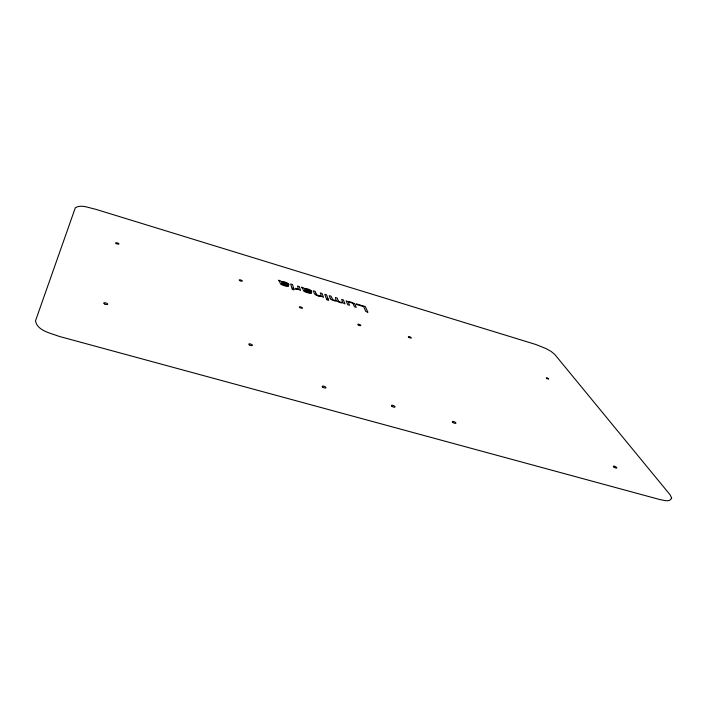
<?xml version="1.0" encoding="UTF-8"?>
<svg xmlns="http://www.w3.org/2000/svg" width="707" height="707" viewBox="0 0 707 707"><rect width="100%" height="100%" fill="white"/><g stroke="black" fill="none" stroke-linecap="round" stroke-linejoin="round"><path stroke-width="1.06" d="M286.839 283.852L286.848 283.816A2.483 0.716 20.2 0 0 286.821 283.693A1.67 0.486 20.2 0 0 286.149 283.109A2.342 0.672 20.2 0 0 284.727 282.535A4.516 1.308 20.2 0 0 282.738 282.102L282.155 282.075A2.483 0.716 20.2 0 0 281.669 282.226L281.748 283.047A5.7 1.661 20.2 0 1 283.604 283.445L284.691 283.71A4.596 1.326 20.2 0 0 286.362 284.055A1.679 0.486 20.2 0 0 286.839 283.887L286.83 283.887M348.701 302.508L349.09 302.34A2.43 0.698 21.4 0 1 349.762 302.357L350.504 302.516A3.977 1.14 21.4 0 1 351.096 302.693L351.936 303.003A1.706 0.486 21.4 0 1 352.678 303.409A3.155 0.901 21.3 0 1 353.27 304.098L354.437 306.776L356.248 307.324L355.073 304.584A5.09 1.449 21.3 0 0 354.331 303.639M305.017 290.612L308.632 291.417A4.878 1.405 20.6 0 0 310.992 291.805M281.96 283.64L285.646 284.453A4.922 1.414 20.2 0 0 288.058 284.859M301.739 287.705L301.429 287.166A3.765 1.087 20.5 0 1 302.11 287.334L302.702 287.528A1.547 0.442 20.5 0 1 303.807 288.067A2.819 0.813 20.5 0 1 304.196 288.518A5.046 1.449 20.6 0 1 305.671 288.553A5.32 1.538 20.6 0 1 308.049 289.101A3.544 1.016 20.6 0 1 311.76 291.257M278.788 280.75L278.487 280.211A3.791 1.096 20.1 0 1 279.177 280.387L279.778 280.573A1.555 0.451 20.1 0 1 280.882 281.121A2.837 0.822 20.1 0 1 281.253 281.563A5.082 1.467 20.2 0 1 282.773 281.616A5.364 1.547 20.2 0 1 285.195 282.173A3.57 1.034 20.2 0 1 288.88 284.329M309.94 292.238L311.619 292.751L311.336 293.334A2.625 0.76 20.6 0 1 310.665 293.378A5.78 1.67 20.6 0 1 307.872 292.786A6.54 1.882 20.6 0 1 304.664 291.602L304.39 291.434A2.466 0.716 20.6 0 1 303.533 290.833L302.552 288.156M278.912 280.785L279.477 281.041M301.88 287.749L302.463 288.014M295.393 288.376L296.304 288.633A2.625 0.76 20.4 0 0 297.691 288.783A3.376 0.981 20.4 0 0 298.204 288.27L297.532 286.026L299.335 286.574L300.519 290.489L298.54 289.313A6.045 1.75 20.4 0 1 297.674 289.437A2.978 0.866 20.4 0 1 295.853 289.163M295.296 288.969L295.217 288.315M281.554 284.594L281.253 284.444A2.492 0.725 20.2 0 1 280.405 283.843L279.583 281.192M354.287 303.639L354.154 303.533A2.793 0.795 21.4 0 0 353.138 302.95L351.547 302.313A6.336 1.812 21.4 0 0 351.008 302.145A4.162 1.184 21.4 0 0 348.79 301.703M338.671 301.288L340.067 301.977A3.12 0.893 21.2 0 0 340.465 302.101A2.908 0.831 21.2 0 0 342.038 302.313L342.542 301.836L341.614 299.388L343.372 299.927L344.981 303.922L342.992 302.817A6.557 1.882 21.1 0 1 341.949 302.914A3.782 1.087 21.2 0 1 340.111 302.525M305.017 290.913L305.035 290.957A1.529 0.442 20.6 0 0 305.786 291.523A4.207 1.211 20.6 0 0 307.89 292.274L309.145 292.574A1.838 0.53 20.6 0 0 309.693 292.565M330.187 298.266L329.215 295.632L331.053 296.189L332.829 299.653A2.598 0.751 21.1 0 0 335.807 300.431M316.091 293.873L315.242 291.399L313.422 290.842L314.27 293.361A8.661 2.492 20.9 0 0 314.597 293.988L315.287 294.625A2.793 0.804 20.8 0 0 316.144 295.119L317.761 295.765A6.257 1.803 20.8 0 0 318.309 295.941M348.648 302.49A7.565 2.156 21.4 0 0 348.763 303.33L349.532 305.3L347.756 304.761L346.121 300.758L348.003 301.845A3.906 1.114 21.4 0 1 348.807 301.721M340.102 302.516A3.615 1.043 21.2 0 1 337.955 301.686A3.553 1.016 21.2 0 1 337.045 301.041A4.224 1.211 21.1 0 1 334.066 300.722A5.718 1.644 21.1 0 1 333.545 300.537L332.202 300.007A2.74 0.787 21.1 0 1 331.185 299.432M331.106 299.423A5.462 1.573 21.1 0 1 330.249 298.283M335.887 300.475A1.997 0.574 21.1 0 0 336.099 300.44L335.418 297.514L337.212 298.062L338.22 300.652A4.596 1.317 21.2 0 0 338.635 301.279M318.327 295.986A4.94 1.423 20.8 0 0 321.605 296.357L323.497 297.426L322.092 293.476L320.306 292.937L321.031 294.996A8.687 2.501 20.7 0 1 321.128 295.535A2.943 0.848 20.8 0 1 319.467 295.694A3.977 1.149 20.8 0 1 318.442 295.438L317.593 295.137A1.741 0.504 20.8 0 1 316.736 294.669L316.656 294.607A4.012 1.158 20.8 0 1 316.117 293.882M309.03 290.038A2.315 0.672 20.6 0 0 307.625 289.472A4.481 1.29 20.6 0 0 305.663 289.057L305.106 289.03A2.466 0.707 20.6 0 0 304.637 289.19L304.77 290.02A5.656 1.644 20.6 0 1 306.591 290.4L307.66 290.665A4.56 1.308 20.6 0 0 309.304 291.001A1.67 0.477 20.6 0 0 309.754 290.824L309.754 290.754A2.466 0.707 20.6 0 0 309.728 290.63A1.67 0.477 20.6 0 0 309.047 290.109M305.044 290.922A1.953 0.566 20.6 0 1 304.964 290.754M309.905 292.23A2.89 0.84 20.6 0 1 309.719 292.574M311.61 291.222A4.613 1.326 20.6 0 1 311.646 291.346L311.628 291.505A2.89 0.831 20.6 0 1 310.974 291.788M281.899 283.79A1.971 0.574 20.2 0 0 281.969 283.94L281.96 283.975A1.547 0.451 20.2 0 0 282.694 284.541A4.233 1.228 20.2 0 0 284.815 285.292L286.096 285.601A1.856 0.539 20.2 0 0 286.653 285.601A2.916 0.848 20.2 0 0 286.901 285.275L288.642 285.796L288.306 286.37A2.651 0.769 20.2 0 1 287.608 286.415A5.824 1.688 20.2 0 1 284.762 285.805A6.593 1.909 20.2 0 1 281.527 284.612M288.73 284.285A4.649 1.343 20.2 0 1 288.756 284.417L288.748 284.523A2.916 0.84 20.2 0 1 288.032 284.841M671.65 497.914C670.28 502.827 662.945 500.008 659.384 499.434L59.043 336.355C50.904 333.183 37.232 330.841 35.5 320.845L75.313 207.77C81.119 204.146 89.1 207.973 95.33 209.175L535.844 344.503L545.928 348.524L551.08 351.423L554.809 354.49L670.006 494.688L671.65 497.914M548.65 378.917C545.115 379.191 545.822 375.965 548.65 378.917M293.644 288.394L291.788 287.829L290.692 283.958L292.539 284.514L293.644 288.394M328.039 298.787L326.21 298.23L324.787 294.289L326.599 294.837L328.039 298.787M293.856 289.128L291.991 288.562L292.203 289.313L294.077 289.879L293.856 289.128M328.313 299.529L326.484 298.981L326.758 299.741L328.587 300.298L328.313 299.529M367.808 312.132L365.855 311.548L363.672 306.644L356.443 304.452L356.16 303.807L365.307 306.573L367.808 312.132M613.932 467.062A1.9 0.592 26.9 0 0 616.769 467.99A1.9 0.592 26.9 0 0 614.595 466.249A1.9 0.592 26.9 0 0 613.932 467.062M453.028 422.521A1.927 0.672 24.2 0 0 455.927 423.201A1.927 0.672 24.2 0 0 453.549 421.487A1.927 0.672 24.2 0 0 453.028 422.521M408.929 337.398A1.6 0.468 22.5 0 0 411.324 337.964A1.6 0.468 22.5 0 0 409.282 336.665A1.6 0.468 22.5 0 0 408.929 337.398M239.788 280.599A1.661 0.495 19.4 0 0 242.342 281.086A1.661 0.495 19.4 0 0 240.221 279.848A1.661 0.495 19.4 0 0 239.788 280.599M104.477 303.922A2.059 0.716 16.5 0 0 107.667 304.257A2.059 0.716 16.5 0 0 104.954 302.764A2.059 0.716 16.5 0 0 104.477 303.922M249.447 344.928A1.935 0.68 19.6 0 0 252.408 345.387A1.935 0.68 19.6 0 0 249.916 343.849A1.935 0.68 19.6 0 0 249.447 344.928M116.257 243.597A1.75 0.521 17.3 0 0 118.953 243.995A1.75 0.521 17.3 0 0 116.637 242.775A1.75 0.521 17.3 0 0 116.257 243.597M322.896 387.259A1.988 0.725 21.4 0 0 325.909 387.781A1.988 0.725 21.4 0 0 323.382 386.102A1.988 0.725 21.4 0 0 322.896 387.259M392.076 406.41A1.953 0.698 22.9 0 0 395.019 407.002A1.953 0.698 22.9 0 0 392.562 405.305A1.953 0.698 22.9 0 0 392.076 406.41M299.927 307.616A1.67 0.504 20.5 0 0 302.49 308.155A1.67 0.504 20.5 0 0 300.404 306.856A1.67 0.504 20.5 0 0 299.927 307.616M358.316 324.955A1.635 0.495 21.6 0 0 360.817 325.547A1.635 0.495 21.6 0 0 358.811 324.239A1.635 0.495 21.6 0 0 358.316 324.955"/></g></svg>
